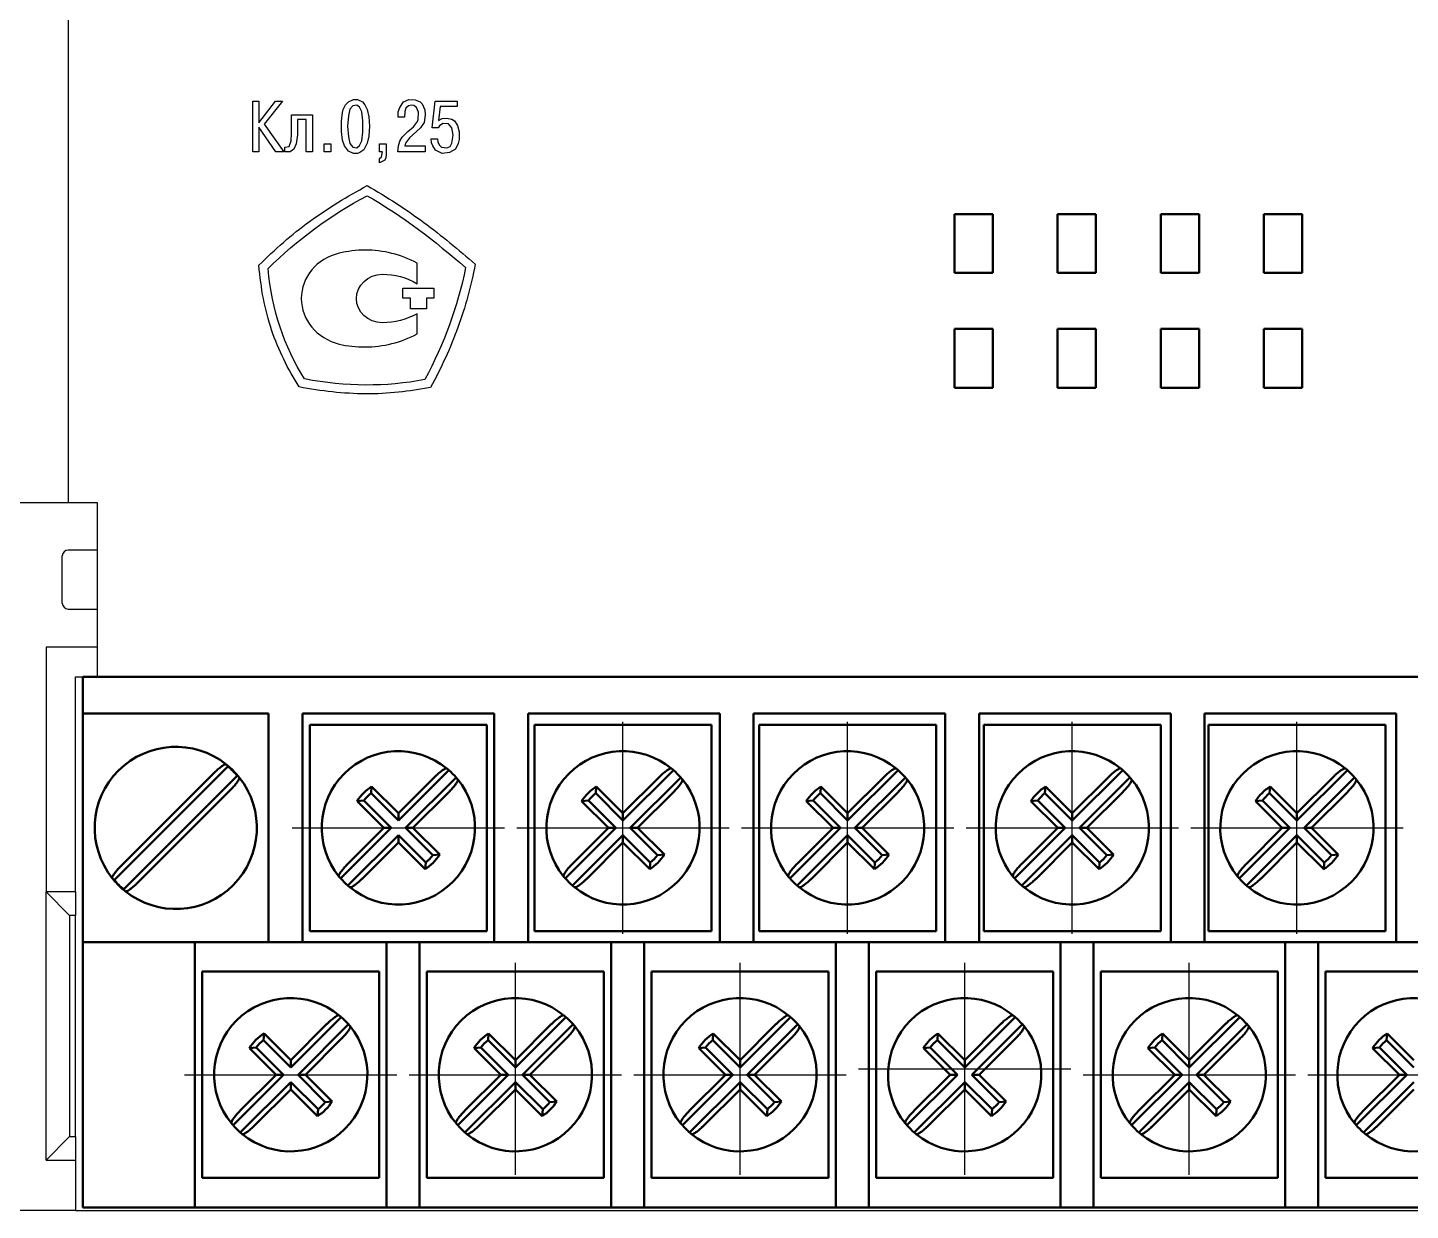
# Model space of a CAD drawing. Header units: millimetres. Extents: x 3520 to 8864, y 403 to 1747.
# Drawn here: x 5742.75 to 5789.65, y 1207 to 1247.12 of the extents above; entities that cross this region are included whole.
import ezdxf

# ---------------------------------------------------------------- set-up
doc = ezdxf.new("R2010")
doc.units = ezdxf.units.MM
doc.linetypes.add('CENTER', pattern=[10.16, 6.35, -1.27, 1.27, -1.27])
doc.layers.add('main', color=5, linetype='Continuous', lineweight=50)
doc.layers.add('ОСЕВЫЕ', color=1, linetype='CENTER', lineweight=25)
doc.layers.add('text', color=250, linetype='Continuous')

msp = doc.modelspace()

# ---------------------------------------------------------------- linework, layer by layer
at = {"layer": 'main', "color": 0, "lineweight": 25}
for p, q in [((5744.124, 1277), (5744.124, 1231)), ((5744.124, 1231), (5741.124, 1231)), ((5745.124, 1231), (5744.124, 1231)), ((5745.124, 1225.1), (5745.124, 1231)), ((5745.124, 1229.4), (5744.124, 1229.4)), ((5743.924, 1227.6), (5743.924, 1229.2)), ((5744.124, 1227.4), (5745.124, 1227.4)), ((5745.124, 1226.1), (5743.374, 1226.1)), ((5743.374, 1226.1), (5743.374, 1217.8)), ((5744.374, 1217.8), (5744.374, 1225.1)), ((5744.374, 1225.1), (5745.124, 1225.1)), ((5744.174, 1217), (5743.374, 1217.8)), ((5744.374, 1217.8), (5743.374, 1217.8)), ((5743.374, 1208.7), (5743.374, 1217.8)), ((5744.374, 1217.8), (5744.374, 1217)), ((5744.374, 1217), (5744.174, 1217)), ((5744.174, 1217), (5744.174, 1209.5)), ((5744.374, 1209.5), (5744.374, 1217)), ((5744.174, 1209.5), (5743.374, 1208.7)), ((5744.174, 1209.5), (5744.374, 1209.5)), ((5744.374, 1209.5), (5744.374, 1208.7)), ((5743.374, 1208.7), (5744.374, 1208.7)), ((5744.374, 1208.7), (5744.374, 1207)), ((5744.374, 1207), (5741.124, 1207)), ((5744.374, 1207), (5800.874, 1207))]:
    msp.add_line(p, q, dxfattribs=at)
at = {"layer": 'main', "color": 0}
for p, q in [((5774.184, 1240.8), (5774.184, 1238.8)), ((5775.484, 1240.8), (5774.184, 1240.8)), ((5775.484, 1238.8), (5775.484, 1240.8)), ((5778.984, 1240.8), (5777.684, 1240.8)), ((5777.684, 1240.8), (5777.684, 1238.8)), ((5778.984, 1238.8), (5778.984, 1240.8)), ((5782.484, 1240.8), (5781.184, 1240.8)), ((5781.184, 1240.8), (5781.184, 1238.8)), ((5782.484, 1238.8), (5782.484, 1240.8)), ((5785.984, 1240.8), (5784.684, 1240.8)), ((5784.684, 1240.8), (5784.684, 1238.8)), ((5785.984, 1238.8), (5785.984, 1240.8)), ((5774.184, 1238.8), (5775.484, 1238.8)), ((5777.684, 1238.8), (5778.984, 1238.8)), ((5781.184, 1238.8), (5782.484, 1238.8)), ((5784.684, 1238.8), (5785.984, 1238.8)), ((5775.484, 1236.9), (5774.184, 1236.9)), ((5774.184, 1236.9), (5774.184, 1234.9)), ((5775.484, 1234.9), (5775.484, 1236.9)), ((5778.984, 1236.9), (5777.684, 1236.9)), ((5777.684, 1236.9), (5777.684, 1234.9)), ((5778.984, 1234.9), (5778.984, 1236.9)), ((5782.484, 1236.9), (5781.184, 1236.9)), ((5781.184, 1236.9), (5781.184, 1234.9)), ((5782.484, 1234.9), (5782.484, 1236.9)), ((5785.984, 1236.9), (5784.684, 1236.9)), ((5784.684, 1236.9), (5784.684, 1234.9)), ((5785.984, 1234.9), (5785.984, 1236.9)), ((5774.184, 1234.9), (5775.484, 1234.9)), ((5777.684, 1234.9), (5778.984, 1234.9)), ((5781.184, 1234.9), (5782.484, 1234.9)), ((5784.684, 1234.9), (5785.984, 1234.9)), ((5800.624, 1225.1), (5744.624, 1225.1)), ((5744.624, 1225.1), (5744.624, 1223.85)), ((5750.924, 1223.85), (5744.624, 1223.85)), ((5744.624, 1216.1), (5744.624, 1223.85)), ((5750.924, 1217.1), (5750.924, 1223.85)), ((5752.074, 1223.85), (5752.074, 1217.1)), ((5758.574, 1223.85), (5752.074, 1223.85)), ((5758.574, 1217.1), (5758.574, 1223.85)), ((5766.224, 1223.85), (5759.724, 1223.85)), ((5759.724, 1223.85), (5759.724, 1217.1)), ((5766.224, 1217.1), (5766.224, 1223.85)), ((5767.374, 1223.85), (5767.374, 1217.1)), ((5773.874, 1223.85), (5767.374, 1223.85)), ((5773.874, 1217.1), (5773.874, 1223.85)), ((5781.524, 1223.85), (5775.024, 1223.85)), ((5775.024, 1223.85), (5775.024, 1217.1)), ((5781.524, 1217.1), (5781.524, 1223.85)), ((5782.674, 1223.85), (5782.674, 1217.1)), ((5789.174, 1223.85), (5782.674, 1223.85)), ((5789.174, 1217.1), (5789.174, 1223.85)), ((5752.324, 1223.475), (5752.324, 1216.475)), ((5758.324, 1223.475), (5752.324, 1223.475)), ((5758.324, 1216.475), (5758.324, 1223.475)), ((5765.944, 1223.475), (5759.944, 1223.475)), ((5759.944, 1223.475), (5759.944, 1216.475)), ((5765.944, 1216.475), (5765.944, 1223.475)), ((5773.564, 1223.475), (5767.564, 1223.475)), ((5767.564, 1223.475), (5767.564, 1216.475)), ((5773.564, 1216.475), (5773.564, 1223.475)), ((5775.184, 1223.475), (5775.184, 1216.475)), ((5781.184, 1223.475), (5775.184, 1223.475)), ((5781.184, 1216.475), (5781.184, 1223.475)), ((5782.804, 1223.475), (5782.804, 1216.475)), ((5788.804, 1223.475), (5782.804, 1223.475)), ((5788.804, 1216.475), (5788.804, 1223.475)), ((5749.544, 1222.061), (5745.688, 1218.205)), ((5749.057, 1221.823), (5745.926, 1218.692)), ((5749.544, 1222.061), (5749.543, 1222.081)), ((5757.036, 1221.932), (5755.324, 1220.221)), ((5764.656, 1221.932), (5762.944, 1220.221)), ((5772.276, 1221.932), (5770.564, 1220.221)), ((5779.896, 1221.932), (5778.184, 1220.221)), ((5787.516, 1221.932), (5785.804, 1220.221)), ((5746.005, 1217.889), (5749.861, 1221.745)), ((5749.861, 1221.745), (5749.88, 1221.744)), ((5754.398, 1221.147), (5754.417, 1221.377)), ((5755.324, 1220.47), (5754.417, 1221.377)), ((5756.541, 1221.687), (5755.324, 1220.47)), ((5755.57, 1219.975), (5757.282, 1221.687)), ((5762.018, 1221.147), (5762.037, 1221.377)), ((5762.944, 1220.47), (5762.037, 1221.377)), ((5764.161, 1221.687), (5762.944, 1220.47)), ((5763.19, 1219.975), (5764.902, 1221.687)), ((5769.638, 1221.147), (5769.657, 1221.377)), ((5770.564, 1220.47), (5769.657, 1221.377)), ((5771.781, 1221.687), (5770.564, 1220.47)), ((5770.81, 1219.975), (5772.522, 1221.687)), ((5777.258, 1221.147), (5777.277, 1221.377)), ((5778.184, 1220.47), (5777.277, 1221.377)), ((5779.401, 1221.687), (5778.184, 1220.47)), ((5778.43, 1219.975), (5780.142, 1221.687)), ((5784.878, 1221.147), (5784.897, 1221.377)), ((5785.804, 1220.47), (5784.897, 1221.377)), ((5787.021, 1221.687), (5785.804, 1220.47)), ((5786.05, 1219.975), (5787.762, 1221.687)), ((5746.492, 1218.127), (5749.623, 1221.258)), ((5754.153, 1220.901), (5753.922, 1220.882)), ((5753.922, 1220.882), (5754.829, 1219.975)), ((5754.153, 1220.901), (5755.079, 1219.975)), ((5755.324, 1220.221), (5754.398, 1221.147)), ((5755.819, 1219.975), (5757.036, 1221.192)), ((5761.773, 1220.901), (5761.542, 1220.882)), ((5761.542, 1220.882), (5762.449, 1219.975)), ((5761.773, 1220.901), (5762.699, 1219.975)), ((5762.944, 1220.221), (5762.018, 1221.147)), ((5763.439, 1219.975), (5764.656, 1221.192)), ((5769.393, 1220.901), (5769.162, 1220.882)), ((5769.162, 1220.882), (5770.069, 1219.975)), ((5769.393, 1220.901), (5770.319, 1219.975)), ((5770.564, 1220.221), (5769.638, 1221.147)), ((5771.059, 1219.975), (5772.276, 1221.192)), ((5777.013, 1220.901), (5776.782, 1220.882)), ((5776.782, 1220.882), (5777.689, 1219.975)), ((5777.013, 1220.901), (5777.939, 1219.975)), ((5778.184, 1220.221), (5777.258, 1221.147)), ((5778.679, 1219.975), (5779.896, 1221.192)), ((5784.633, 1220.901), (5784.402, 1220.882)), ((5784.402, 1220.882), (5785.309, 1219.975)), ((5784.633, 1220.901), (5785.559, 1219.975)), ((5785.804, 1220.221), (5784.878, 1221.147)), ((5786.299, 1219.975), (5787.516, 1221.192)), ((5755.324, 1220.221), (5755.324, 1220.47)), ((5762.944, 1220.221), (5762.944, 1220.47)), ((5770.564, 1220.221), (5770.564, 1220.47)), ((5778.184, 1220.221), (5778.184, 1220.47)), ((5785.804, 1220.221), (5785.804, 1220.47)), ((5755.079, 1219.975), (5753.367, 1218.263)), ((5754.829, 1219.975), (5753.613, 1218.758)), ((5755.079, 1219.975), (5754.829, 1219.975)), ((5755.57, 1219.975), (5755.819, 1219.975)), ((5756.496, 1219.049), (5755.57, 1219.975)), ((5756.727, 1219.068), (5755.819, 1219.975)), ((5762.699, 1219.975), (5760.987, 1218.263)), ((5762.449, 1219.975), (5761.233, 1218.758)), ((5762.699, 1219.975), (5762.449, 1219.975)), ((5763.19, 1219.975), (5763.439, 1219.975)), ((5764.116, 1219.049), (5763.19, 1219.975)), ((5764.347, 1219.068), (5763.439, 1219.975)), ((5770.319, 1219.975), (5768.607, 1218.263)), ((5770.069, 1219.975), (5768.853, 1218.758)), ((5770.319, 1219.975), (5770.069, 1219.975)), ((5770.81, 1219.975), (5771.059, 1219.975)), ((5771.736, 1219.049), (5770.81, 1219.975)), ((5771.967, 1219.068), (5771.059, 1219.975)), ((5777.939, 1219.975), (5776.227, 1218.263)), ((5777.689, 1219.975), (5776.473, 1218.758)), ((5777.939, 1219.975), (5777.689, 1219.975)), ((5778.43, 1219.975), (5778.679, 1219.975)), ((5779.356, 1219.049), (5778.43, 1219.975)), ((5779.587, 1219.068), (5778.679, 1219.975)), ((5785.559, 1219.975), (5783.847, 1218.263)), ((5785.309, 1219.975), (5784.093, 1218.758)), ((5785.559, 1219.975), (5785.309, 1219.975)), ((5786.05, 1219.975), (5786.299, 1219.975)), ((5786.976, 1219.049), (5786.05, 1219.975)), ((5787.207, 1219.068), (5786.299, 1219.975)), ((5753.613, 1218.018), (5755.324, 1219.729)), ((5754.108, 1218.263), (5755.324, 1219.48)), ((5755.324, 1219.729), (5755.324, 1219.48)), ((5755.324, 1219.729), (5756.251, 1218.803)), ((5755.324, 1219.48), (5756.232, 1218.573)), ((5761.233, 1218.018), (5762.944, 1219.729)), ((5761.728, 1218.263), (5762.944, 1219.48)), ((5762.944, 1219.729), (5762.944, 1219.48)), ((5762.944, 1219.729), (5763.871, 1218.803)), ((5762.944, 1219.48), (5763.852, 1218.573)), ((5768.853, 1218.018), (5770.564, 1219.729)), ((5769.348, 1218.263), (5770.564, 1219.48)), ((5770.564, 1219.729), (5770.564, 1219.48)), ((5770.564, 1219.729), (5771.491, 1218.803)), ((5770.564, 1219.48), (5771.472, 1218.573)), ((5776.473, 1218.018), (5778.184, 1219.729)), ((5776.968, 1218.263), (5778.184, 1219.48)), ((5778.184, 1219.729), (5778.184, 1219.48)), ((5778.184, 1219.729), (5779.111, 1218.803)), ((5778.184, 1219.48), (5779.092, 1218.573)), ((5784.093, 1218.018), (5785.804, 1219.729)), ((5784.588, 1218.263), (5785.804, 1219.48)), ((5785.804, 1219.729), (5785.804, 1219.48)), ((5785.804, 1219.729), (5786.731, 1218.803)), ((5785.804, 1219.48), (5786.712, 1218.573)), ((5756.496, 1219.049), (5756.727, 1219.068)), ((5764.116, 1219.049), (5764.347, 1219.068)), ((5771.736, 1219.049), (5771.967, 1219.068)), ((5779.356, 1219.049), (5779.587, 1219.068)), ((5786.976, 1219.049), (5787.207, 1219.068)), ((5756.251, 1218.803), (5756.232, 1218.573)), ((5763.871, 1218.803), (5763.852, 1218.573)), ((5771.491, 1218.803), (5771.472, 1218.573)), ((5779.111, 1218.803), (5779.092, 1218.573)), ((5786.731, 1218.803), (5786.712, 1218.573)), ((5745.688, 1218.205), (5745.669, 1218.206)), ((5746.005, 1217.889), (5746.006, 1217.869)), ((5750.924, 1216.1), (5750.924, 1217.1)), ((5752.074, 1217.1), (5752.074, 1216.1)), ((5758.574, 1216.1), (5758.574, 1217.1)), ((5759.724, 1217.1), (5759.724, 1216.1)), ((5766.224, 1216.1), (5766.224, 1217.1)), ((5767.374, 1217.1), (5767.374, 1216.1)), ((5773.874, 1216.1), (5773.874, 1217.1)), ((5775.024, 1217.1), (5775.024, 1216.1)), ((5781.524, 1216.1), (5781.524, 1217.1)), ((5782.674, 1217.1), (5782.674, 1216.1)), ((5789.174, 1216.1), (5789.174, 1217.1)), ((5752.324, 1216.475), (5758.324, 1216.475)), ((5759.944, 1216.475), (5765.944, 1216.475)), ((5767.564, 1216.475), (5773.564, 1216.475)), ((5775.184, 1216.475), (5781.184, 1216.475)), ((5782.804, 1216.475), (5788.804, 1216.475)), ((5744.624, 1216.1), (5750.924, 1216.1)), ((5744.624, 1216.1), (5744.624, 1208.1)), ((5748.424, 1216.1), (5748.424, 1208.1)), ((5752.074, 1216.1), (5750.924, 1216.1)), ((5752.074, 1216.1), (5758.574, 1216.1)), ((5754.924, 1208.1), (5754.924, 1216.1)), ((5756.044, 1216.1), (5756.044, 1208.1)), ((5759.724, 1216.1), (5758.574, 1216.1)), ((5759.724, 1216.1), (5766.224, 1216.1)), ((5762.544, 1208.1), (5762.544, 1216.1)), ((5763.664, 1216.1), (5763.664, 1208.1)), ((5767.374, 1216.1), (5766.224, 1216.1)), ((5767.374, 1216.1), (5773.874, 1216.1)), ((5770.164, 1208.1), (5770.164, 1216.1)), ((5771.284, 1216.1), (5771.284, 1208.1)), ((5775.024, 1216.1), (5773.874, 1216.1)), ((5775.024, 1216.1), (5781.524, 1216.1)), ((5777.784, 1208.1), (5777.784, 1216.1)), ((5778.904, 1216.1), (5778.904, 1208.1)), ((5782.674, 1216.1), (5781.524, 1216.1)), ((5782.674, 1216.1), (5789.174, 1216.1)), ((5785.404, 1208.1), (5785.404, 1216.1)), ((5786.524, 1216.1), (5786.524, 1208.1)), ((5790.324, 1216.1), (5789.174, 1216.1)), ((5754.674, 1215.1), (5748.674, 1215.1)), ((5748.674, 1215.1), (5748.674, 1208.1)), ((5754.674, 1208.1), (5754.674, 1215.1)), ((5762.294, 1215.1), (5756.294, 1215.1)), ((5756.294, 1215.1), (5756.294, 1208.1)), ((5762.294, 1208.1), (5762.294, 1215.1)), ((5763.914, 1215.1), (5763.914, 1208.1)), ((5769.914, 1215.1), (5763.914, 1215.1)), ((5769.914, 1208.1), (5769.914, 1215.1)), ((5777.534, 1215.1), (5771.534, 1215.1)), ((5771.534, 1215.1), (5771.534, 1208.1)), ((5777.534, 1208.1), (5777.534, 1215.1)), ((5785.154, 1215.1), (5779.154, 1215.1)), ((5779.154, 1215.1), (5779.154, 1208.1)), ((5785.154, 1208.1), (5785.154, 1215.1)), ((5792.774, 1215.1), (5786.774, 1215.1)), ((5786.774, 1215.1), (5786.774, 1208.1)), ((5753.386, 1213.557), (5751.674, 1211.846)), ((5761.006, 1213.557), (5759.294, 1211.846)), ((5768.626, 1213.557), (5766.914, 1211.846)), ((5776.246, 1213.557), (5774.534, 1211.846)), ((5783.866, 1213.557), (5782.154, 1211.846)), ((5750.748, 1212.772), (5750.767, 1213.002)), ((5751.674, 1212.095), (5750.767, 1213.002)), ((5752.891, 1213.312), (5751.674, 1212.095)), ((5751.92, 1211.6), (5753.632, 1213.312)), ((5758.368, 1212.772), (5758.387, 1213.002)), ((5759.294, 1212.095), (5758.387, 1213.002)), ((5760.511, 1213.312), (5759.294, 1212.095)), ((5759.54, 1211.6), (5761.252, 1213.312)), ((5765.988, 1212.772), (5766.007, 1213.002)), ((5766.914, 1212.095), (5766.007, 1213.002)), ((5768.131, 1213.312), (5766.914, 1212.095)), ((5767.16, 1211.6), (5768.872, 1213.312)), ((5773.608, 1212.772), (5773.627, 1213.002)), ((5774.534, 1212.095), (5773.627, 1213.002)), ((5775.751, 1213.312), (5774.534, 1212.095)), ((5774.78, 1211.6), (5776.492, 1213.312)), ((5781.228, 1212.772), (5781.247, 1213.002)), ((5782.154, 1212.095), (5781.247, 1213.002)), ((5783.371, 1213.312), (5782.154, 1212.095)), ((5782.4, 1211.6), (5784.112, 1213.312)), ((5788.848, 1212.772), (5788.867, 1213.002)), ((5789.774, 1212.095), (5788.867, 1213.002)), ((5750.503, 1212.526), (5750.272, 1212.507)), ((5750.272, 1212.507), (5751.179, 1211.6)), ((5750.503, 1212.526), (5751.429, 1211.6)), ((5751.674, 1211.846), (5750.748, 1212.772)), ((5752.169, 1211.6), (5753.386, 1212.817)), ((5758.123, 1212.526), (5757.892, 1212.507)), ((5757.892, 1212.507), (5758.799, 1211.6)), ((5758.123, 1212.526), (5759.049, 1211.6)), ((5759.294, 1211.846), (5758.368, 1212.772)), ((5759.789, 1211.6), (5761.006, 1212.817)), ((5765.743, 1212.526), (5765.512, 1212.507)), ((5765.512, 1212.507), (5766.419, 1211.6)), ((5765.743, 1212.526), (5766.669, 1211.6)), ((5766.914, 1211.846), (5765.988, 1212.772)), ((5767.409, 1211.6), (5768.626, 1212.817)), ((5773.363, 1212.526), (5773.132, 1212.507)), ((5773.132, 1212.507), (5774.039, 1211.6)), ((5773.363, 1212.526), (5774.289, 1211.6)), ((5774.534, 1211.846), (5773.608, 1212.772)), ((5775.029, 1211.6), (5776.246, 1212.817)), ((5780.983, 1212.526), (5780.752, 1212.507)), ((5780.752, 1212.507), (5781.659, 1211.6)), ((5780.983, 1212.526), (5781.909, 1211.6)), ((5782.154, 1211.846), (5781.228, 1212.772)), ((5782.649, 1211.6), (5783.866, 1212.817)), ((5788.603, 1212.526), (5788.372, 1212.507)), ((5788.372, 1212.507), (5789.279, 1211.6)), ((5788.603, 1212.526), (5789.529, 1211.6)), ((5789.774, 1211.846), (5788.848, 1212.772)), ((5751.674, 1211.846), (5751.674, 1212.095)), ((5759.294, 1211.846), (5759.294, 1212.095)), ((5766.914, 1211.846), (5766.914, 1212.095)), ((5774.534, 1211.846), (5774.534, 1212.095)), ((5782.154, 1211.846), (5782.154, 1212.095)), ((5751.429, 1211.6), (5749.717, 1209.888)), ((5751.179, 1211.6), (5749.963, 1210.383)), ((5751.429, 1211.6), (5751.179, 1211.6)), ((5751.92, 1211.6), (5752.169, 1211.6)), ((5752.846, 1210.674), (5751.92, 1211.6)), ((5753.077, 1210.693), (5752.169, 1211.6)), ((5759.049, 1211.6), (5757.337, 1209.888)), ((5758.799, 1211.6), (5757.583, 1210.383)), ((5759.049, 1211.6), (5758.799, 1211.6)), ((5759.54, 1211.6), (5759.789, 1211.6)), ((5760.466, 1210.674), (5759.54, 1211.6)), ((5760.697, 1210.693), (5759.789, 1211.6)), ((5766.669, 1211.6), (5764.957, 1209.888)), ((5766.419, 1211.6), (5765.203, 1210.383)), ((5766.669, 1211.6), (5766.419, 1211.6)), ((5767.16, 1211.6), (5767.409, 1211.6)), ((5768.086, 1210.674), (5767.16, 1211.6)), ((5768.317, 1210.693), (5767.409, 1211.6)), ((5774.289, 1211.6), (5772.577, 1209.888)), ((5774.039, 1211.6), (5772.823, 1210.383)), ((5774.289, 1211.6), (5774.039, 1211.6)), ((5774.78, 1211.6), (5775.029, 1211.6)), ((5775.706, 1210.674), (5774.78, 1211.6)), ((5775.937, 1210.693), (5775.029, 1211.6)), ((5781.909, 1211.6), (5780.197, 1209.888)), ((5781.659, 1211.6), (5780.443, 1210.383)), ((5781.909, 1211.6), (5781.659, 1211.6)), ((5782.4, 1211.6), (5782.649, 1211.6)), ((5783.326, 1210.674), (5782.4, 1211.6)), ((5783.557, 1210.693), (5782.649, 1211.6)), ((5789.529, 1211.6), (5787.817, 1209.888)), ((5789.279, 1211.6), (5788.063, 1210.383)), ((5789.529, 1211.6), (5789.279, 1211.6)), ((5749.963, 1209.643), (5751.674, 1211.354)), ((5750.458, 1209.888), (5751.674, 1211.105)), ((5751.674, 1211.354), (5751.674, 1211.105)), ((5751.674, 1211.354), (5752.601, 1210.428)), ((5751.674, 1211.105), (5752.582, 1210.198)), ((5757.583, 1209.643), (5759.294, 1211.354)), ((5758.078, 1209.888), (5759.294, 1211.105)), ((5759.294, 1211.354), (5759.294, 1211.105)), ((5759.294, 1211.354), (5760.221, 1210.428)), ((5759.294, 1211.105), (5760.202, 1210.198)), ((5765.203, 1209.643), (5766.914, 1211.354)), ((5765.698, 1209.888), (5766.914, 1211.105)), ((5766.914, 1211.354), (5766.914, 1211.105)), ((5766.914, 1211.354), (5767.841, 1210.428)), ((5766.914, 1211.105), (5767.822, 1210.198)), ((5772.823, 1209.643), (5774.534, 1211.354)), ((5773.318, 1209.888), (5774.534, 1211.105)), ((5774.534, 1211.354), (5774.534, 1211.105)), ((5774.534, 1211.354), (5775.461, 1210.428)), ((5774.534, 1211.105), (5775.442, 1210.198)), ((5780.443, 1209.643), (5782.154, 1211.354)), ((5780.938, 1209.888), (5782.154, 1211.105)), ((5782.154, 1211.354), (5782.154, 1211.105)), ((5782.154, 1211.354), (5783.081, 1210.428)), ((5782.154, 1211.105), (5783.062, 1210.198)), ((5788.063, 1209.643), (5789.774, 1211.354)), ((5788.558, 1209.888), (5789.774, 1211.105)), ((5752.846, 1210.674), (5753.077, 1210.693)), ((5760.466, 1210.674), (5760.697, 1210.693)), ((5768.086, 1210.674), (5768.317, 1210.693)), ((5775.706, 1210.674), (5775.937, 1210.693)), ((5783.326, 1210.674), (5783.557, 1210.693)), ((5752.601, 1210.428), (5752.582, 1210.198)), ((5760.221, 1210.428), (5760.202, 1210.198)), ((5767.841, 1210.428), (5767.822, 1210.198)), ((5775.461, 1210.428), (5775.442, 1210.198)), ((5783.081, 1210.428), (5783.062, 1210.198)), ((5744.624, 1207.1), (5744.624, 1208.1)), ((5748.424, 1208.1), (5748.424, 1207.1)), ((5748.674, 1208.1), (5754.674, 1208.1)), ((5754.924, 1207.1), (5754.924, 1208.1)), ((5756.044, 1208.1), (5756.044, 1207.1)), ((5756.294, 1208.1), (5762.294, 1208.1)), ((5762.544, 1207.1), (5762.544, 1208.1)), ((5763.664, 1208.1), (5763.664, 1207.1)), ((5763.914, 1208.1), (5769.914, 1208.1)), ((5770.164, 1207.1), (5770.164, 1208.1)), ((5771.284, 1208.1), (5771.284, 1207.1)), ((5771.534, 1208.1), (5777.534, 1208.1)), ((5777.784, 1207.1), (5777.784, 1208.1)), ((5778.904, 1208.1), (5778.904, 1207.1)), ((5779.154, 1208.1), (5785.154, 1208.1)), ((5785.404, 1207.1), (5785.404, 1208.1)), ((5786.524, 1208.1), (5786.524, 1207.1)), ((5786.774, 1208.1), (5792.774, 1208.1)), ((5748.424, 1207.1), (5744.624, 1207.1)), ((5748.424, 1207.1), (5754.924, 1207.1)), ((5756.044, 1207.1), (5754.924, 1207.1)), ((5756.044, 1207.1), (5762.544, 1207.1)), ((5763.664, 1207.1), (5762.544, 1207.1)), ((5763.664, 1207.1), (5770.164, 1207.1)), ((5771.284, 1207.1), (5770.164, 1207.1)), ((5771.284, 1207.1), (5777.784, 1207.1)), ((5778.904, 1207.1), (5777.784, 1207.1)), ((5778.904, 1207.1), (5785.404, 1207.1)), ((5786.524, 1207.1), (5785.404, 1207.1)), ((5786.524, 1207.1), (5793.024, 1207.1))]:
    msp.add_line(p, q, dxfattribs=at)
at = {"layer": 'main', "color": 0, "lineweight": 25}
for centre, start, end in [((5744.124, 1229.2), 90, 180), ((5744.124, 1227.6), 180, 270)]:
    msp.add_arc(centre, 0.2, start, end, dxfattribs=at)
at = {"layer": 'main', "color": 0}
for centre, radius, start, end in [((5747.774, 1219.975), 2.75, 51.5111, 218.4889), ((5755.324, 1219.975), 2.6, 50.7798, 219.2202), ((5762.944, 1219.975), 2.6, 50.7798, 219.2202), ((5770.564, 1219.975), 2.6, 50.7798, 219.2202), ((5778.184, 1219.975), 2.6, 50.7798, 219.2202), ((5785.804, 1219.975), 2.6, 50.7798, 219.2202), ((5747.774, 1219.975), 2.75, 49.9661, 51.5111), ((5747.774, 1219.975), 2.75, 40.0339, 49.9661), ((5747.774, 1219.975), 2.736, 40.3101, 49.6899), ((5755.324, 1219.975), 2.6, 48.8301, 50.7798), ((5755.324, 1219.975), 2.6, 41.1699, 48.8301), ((5762.944, 1219.975), 2.6, 48.8301, 50.7798), ((5762.944, 1219.975), 2.6, 41.1699, 48.8301), ((5770.564, 1219.975), 2.6, 48.8301, 50.7798), ((5770.564, 1219.975), 2.6, 41.1699, 48.8301), ((5778.184, 1219.975), 2.6, 48.8301, 50.7798), ((5778.184, 1219.975), 2.6, 41.1699, 48.8301), ((5785.804, 1219.975), 2.6, 48.8301, 50.7798), ((5785.804, 1219.975), 2.6, 41.1699, 48.8301), ((5747.774, 1219.975), 2.75, 231.5111, 38.4889), ((5747.774, 1219.975), 2.75, 38.4889, 40.0339), ((5755.324, 1219.975), 2.6, 230.7798, 39.2202), ((5755.324, 1219.975), 1.67, 122.9031, 147.0969), ((5755.324, 1219.975), 2.6, 39.2202, 41.1699), ((5762.944, 1219.975), 2.6, 230.7798, 39.2202), ((5762.944, 1219.975), 1.67, 122.9031, 147.0969), ((5762.944, 1219.975), 2.6, 39.2202, 41.1699), ((5770.564, 1219.975), 2.6, 230.7798, 39.2202), ((5770.564, 1219.975), 1.67, 122.9031, 147.0969), ((5770.564, 1219.975), 2.6, 39.2202, 41.1699), ((5778.184, 1219.975), 2.6, 230.7798, 39.2202), ((5778.184, 1219.975), 1.67, 122.9031, 147.0969), ((5778.184, 1219.975), 2.6, 39.2202, 41.1699), ((5785.804, 1219.975), 2.6, 230.7798, 39.2202), ((5785.804, 1219.975), 1.67, 122.9031, 147.0969), ((5785.804, 1219.975), 2.6, 39.2202, 41.1699), ((5755.324, 1219.975), 1.494, 128.3235, 141.6765), ((5762.944, 1219.975), 1.494, 128.3235, 141.6765), ((5770.564, 1219.975), 1.494, 128.3235, 141.6765), ((5778.184, 1219.975), 1.494, 128.3235, 141.6765), ((5785.804, 1219.975), 1.494, 128.3235, 141.6765), ((5755.324, 1219.975), 1.67, 302.9031, 327.0969), ((5755.324, 1219.975), 1.494, 308.3235, 321.6765), ((5762.944, 1219.975), 1.67, 302.9031, 327.0969), ((5762.944, 1219.975), 1.494, 308.3235, 321.6765), ((5770.564, 1219.975), 1.67, 302.9031, 327.0969), ((5770.564, 1219.975), 1.494, 308.3235, 321.6765), ((5778.184, 1219.975), 1.67, 302.9031, 327.0969), ((5778.184, 1219.975), 1.494, 308.3235, 321.6765), ((5785.804, 1219.975), 1.67, 302.9031, 327.0969), ((5785.804, 1219.975), 1.494, 308.3235, 321.6765), ((5747.774, 1219.975), 2.75, 218.4889, 220.0339), ((5747.774, 1219.975), 2.75, 220.0339, 229.9661), ((5747.774, 1219.975), 2.736, 220.3101, 229.6899), ((5755.324, 1219.975), 2.6, 219.2202, 221.1699), ((5755.324, 1219.975), 2.6, 221.1699, 228.8301), ((5762.944, 1219.975), 2.6, 219.2202, 221.1699), ((5762.944, 1219.975), 2.6, 221.1699, 228.8301), ((5770.564, 1219.975), 2.6, 219.2202, 221.1699), ((5770.564, 1219.975), 2.6, 221.1699, 228.8301), ((5778.184, 1219.975), 2.6, 219.2202, 221.1699), ((5778.184, 1219.975), 2.6, 221.1699, 228.8301), ((5785.804, 1219.975), 2.6, 219.2202, 221.1699), ((5785.804, 1219.975), 2.6, 221.1699, 228.8301), ((5747.774, 1219.975), 2.75, 229.9661, 231.5111), ((5755.324, 1219.975), 2.6, 228.8301, 230.7798), ((5762.944, 1219.975), 2.6, 228.8301, 230.7798), ((5770.564, 1219.975), 2.6, 228.8301, 230.7798), ((5778.184, 1219.975), 2.6, 228.8301, 230.7798), ((5785.804, 1219.975), 2.6, 228.8301, 230.7798), ((5751.674, 1211.6), 2.6, 50.7798, 219.2202), ((5759.294, 1211.6), 2.6, 50.7798, 219.2202), ((5766.914, 1211.6), 2.6, 50.7798, 219.2202), ((5774.534, 1211.6), 2.6, 50.7798, 219.2202), ((5782.154, 1211.6), 2.6, 50.7798, 219.2202), ((5789.774, 1211.6), 2.6, 50.7798, 219.2202), ((5751.674, 1211.6), 2.6, 48.8301, 50.7798), ((5751.674, 1211.6), 2.6, 41.1699, 48.8301), ((5759.294, 1211.6), 2.6, 48.8301, 50.7798), ((5759.294, 1211.6), 2.6, 41.1699, 48.8301), ((5766.914, 1211.6), 2.6, 48.8301, 50.7798), ((5766.914, 1211.6), 2.6, 41.1699, 48.8301), ((5774.534, 1211.6), 2.6, 48.8301, 50.7798), ((5774.534, 1211.6), 2.6, 41.1699, 48.8301), ((5782.154, 1211.6), 2.6, 48.8301, 50.7798), ((5782.154, 1211.6), 2.6, 41.1699, 48.8301), ((5751.674, 1211.6), 2.6, 230.7798, 39.2202), ((5751.674, 1211.6), 1.67, 122.9031, 147.0969), ((5751.674, 1211.6), 2.6, 39.2202, 41.1699), ((5759.294, 1211.6), 2.6, 230.7798, 39.2202), ((5759.294, 1211.6), 1.67, 122.9031, 147.0969), ((5759.294, 1211.6), 2.6, 39.2202, 41.1699), ((5766.914, 1211.6), 2.6, 230.7798, 39.2202), ((5766.914, 1211.6), 1.67, 122.9031, 147.0969), ((5766.914, 1211.6), 2.6, 39.2202, 41.1699), ((5774.534, 1211.6), 2.6, 230.7798, 39.2202), ((5774.534, 1211.6), 1.67, 122.9031, 147.0969), ((5774.534, 1211.6), 2.6, 39.2202, 41.1699), ((5782.154, 1211.6), 2.6, 230.7798, 39.2202), ((5782.154, 1211.6), 1.67, 122.9031, 147.0969), ((5782.154, 1211.6), 2.6, 39.2202, 41.1699), ((5789.774, 1211.6), 2.6, 230.7798, 39.2202), ((5789.774, 1211.6), 1.67, 122.9031, 147.0969), ((5751.674, 1211.6), 1.494, 128.3235, 141.6765), ((5759.294, 1211.6), 1.494, 128.3235, 141.6765), ((5766.914, 1211.6), 1.494, 128.3235, 141.6765), ((5774.534, 1211.6), 1.494, 128.3235, 141.6765), ((5782.154, 1211.6), 1.494, 128.3235, 141.6765), ((5789.774, 1211.6), 1.494, 128.3235, 141.6765), ((5751.674, 1211.6), 1.67, 302.9031, 327.0969), ((5751.674, 1211.6), 1.494, 308.3235, 321.6765), ((5759.294, 1211.6), 1.67, 302.9031, 327.0969), ((5759.294, 1211.6), 1.494, 308.3235, 321.6765), ((5766.914, 1211.6), 1.67, 302.9031, 327.0969), ((5766.914, 1211.6), 1.494, 308.3235, 321.6765), ((5774.534, 1211.6), 1.67, 302.9031, 327.0969), ((5774.534, 1211.6), 1.494, 308.3235, 321.6765), ((5782.154, 1211.6), 1.67, 302.9031, 327.0969), ((5782.154, 1211.6), 1.494, 308.3235, 321.6765), ((5751.674, 1211.6), 2.6, 219.2202, 221.1699), ((5751.674, 1211.6), 2.6, 221.1699, 228.8301), ((5751.674, 1211.6), 2.6, 228.8301, 230.7798), ((5759.294, 1211.6), 2.6, 219.2202, 221.1699), ((5759.294, 1211.6), 2.6, 221.1699, 228.8301), ((5759.294, 1211.6), 2.6, 228.8301, 230.7798), ((5766.914, 1211.6), 2.6, 219.2202, 221.1699), ((5766.914, 1211.6), 2.6, 221.1699, 228.8301), ((5766.914, 1211.6), 2.6, 228.8301, 230.7798), ((5774.534, 1211.6), 2.6, 219.2202, 221.1699), ((5774.534, 1211.6), 2.6, 221.1699, 228.8301), ((5774.534, 1211.6), 2.6, 228.8301, 230.7798), ((5782.154, 1211.6), 2.6, 219.2202, 221.1699), ((5782.154, 1211.6), 2.6, 221.1699, 228.8301), ((5782.154, 1211.6), 2.6, 228.8301, 230.7798), ((5789.774, 1211.6), 2.6, 219.2202, 221.1699), ((5789.774, 1211.6), 2.6, 221.1699, 228.8301), ((5789.774, 1211.6), 2.6, 228.8301, 230.7798)]:
    msp.add_arc(centre, radius, start, end, dxfattribs=at)
for points, knots in [([(5749.486, 1222.127), (5749.474, 1222.13), (5749.45, 1222.134), (5749.366, 1222.088), (5749.258, 1222.008), (5749.149, 1221.913), (5749.082, 1221.848), (5749.057, 1221.823)], [0, 0, 0, 0, 0.21613, 0.432425, 0.650692, 0.870012, 1, 1, 1, 1]), ([(5756.968, 1221.989), (5756.957, 1221.992), (5756.933, 1221.996), (5756.849, 1221.95), (5756.741, 1221.87), (5756.632, 1221.776), (5756.566, 1221.711), (5756.541, 1221.687)], [0, 0, 0, 0, 0.216319, 0.432818, 0.650934, 0.869724, 1, 1, 1, 1]), ([(5764.588, 1221.989), (5764.577, 1221.992), (5764.553, 1221.996), (5764.469, 1221.95), (5764.361, 1221.87), (5764.252, 1221.776), (5764.186, 1221.711), (5764.161, 1221.687)], [0, 0, 0, 0, 0.216573, 0.433077, 0.651194, 0.869983, 1, 1, 1, 1]), ([(5772.208, 1221.989), (5772.197, 1221.992), (5772.173, 1221.996), (5772.089, 1221.95), (5771.981, 1221.87), (5771.872, 1221.776), (5771.806, 1221.711), (5771.781, 1221.687)], [0, 0, 0, 0, 0.216573, 0.433076, 0.651194, 0.869983, 1, 1, 1, 1]), ([(5779.828, 1221.989), (5779.817, 1221.992), (5779.793, 1221.996), (5779.709, 1221.95), (5779.601, 1221.87), (5779.492, 1221.776), (5779.426, 1221.711), (5779.401, 1221.687)], [0, 0, 0, 0, 0.216574, 0.433077, 0.651195, 0.869985, 1, 1, 1, 1]), ([(5787.448, 1221.989), (5787.437, 1221.992), (5787.413, 1221.996), (5787.329, 1221.95), (5787.221, 1221.87), (5787.112, 1221.776), (5787.046, 1221.711), (5787.021, 1221.687)], [0, 0, 0, 0, 0.216574, 0.433077, 0.651195, 0.869985, 1, 1, 1, 1]), ([(5749.623, 1221.258), (5749.632, 1221.267), (5749.681, 1221.316), (5749.766, 1221.409), (5749.859, 1221.525), (5749.919, 1221.62), (5749.935, 1221.669), (5749.929, 1221.683), (5749.927, 1221.686)], [0, 0, 0, 0, 0.048599, 0.260524, 0.477084, 0.696082, 0.915044, 1, 1, 1, 1]), ([(5757.036, 1221.192), (5757.046, 1221.201), (5757.095, 1221.251), (5757.18, 1221.344), (5757.272, 1221.46), (5757.331, 1221.553), (5757.347, 1221.602), (5757.341, 1221.615), (5757.339, 1221.619)], [0, 0, 0, 0, 0.051767, 0.263367, 0.479313, 0.697685, 0.916286, 1, 1, 1, 1]), ([(5764.656, 1221.192), (5764.696, 1221.233), (5764.776, 1221.316), (5764.875, 1221.436), (5764.942, 1221.535), (5764.967, 1221.596), (5764.961, 1221.613), (5764.959, 1221.619)], [0, 0, 0, 0, 0.2160219, 0.4319454, 0.6500247, 0.868799, 1, 1, 1, 1]), ([(5772.276, 1221.192), (5772.316, 1221.233), (5772.396, 1221.316), (5772.495, 1221.436), (5772.562, 1221.535), (5772.587, 1221.596), (5772.581, 1221.613), (5772.579, 1221.619)], [0, 0, 0, 0, 0.216021, 0.431946, 0.650024, 0.868799, 1, 1, 1, 1]), ([(5779.896, 1221.192), (5779.936, 1221.233), (5780.016, 1221.316), (5780.115, 1221.436), (5780.182, 1221.535), (5780.207, 1221.596), (5780.201, 1221.613), (5780.199, 1221.619)], [0, 0, 0, 0, 0.216019, 0.431945, 0.650024, 0.868799, 1, 1, 1, 1]), ([(5787.516, 1221.192), (5787.556, 1221.233), (5787.636, 1221.316), (5787.735, 1221.436), (5787.802, 1221.535), (5787.827, 1221.596), (5787.821, 1221.613), (5787.819, 1221.619)], [0, 0, 0, 0, 0.216019, 0.431944, 0.650023, 0.868799, 1, 1, 1, 1]), ([(5745.926, 1218.692), (5745.917, 1218.683), (5745.868, 1218.634), (5745.783, 1218.541), (5745.69, 1218.425), (5745.63, 1218.33), (5745.614, 1218.281), (5745.62, 1218.267), (5745.622, 1218.263)], [0, 0, 0, 0, 0.0486, 0.260525, 0.477084, 0.696081, 0.915044, 1, 1, 1, 1]), ([(5753.613, 1218.758), (5753.603, 1218.749), (5753.554, 1218.699), (5753.469, 1218.605), (5753.377, 1218.49), (5753.318, 1218.397), (5753.302, 1218.348), (5753.308, 1218.335), (5753.31, 1218.331)], [0, 0, 0, 0, 0.051767, 0.263368, 0.479313, 0.697685, 0.916286, 1, 1, 1, 1]), ([(5761.233, 1218.758), (5761.193, 1218.717), (5761.112, 1218.634), (5761.014, 1218.514), (5760.947, 1218.415), (5760.922, 1218.354), (5760.928, 1218.337), (5760.93, 1218.331)], [0, 0, 0, 0, 0.216021, 0.431945, 0.650024, 0.868799, 1, 1, 1, 1]), ([(5768.853, 1218.758), (5768.813, 1218.717), (5768.732, 1218.634), (5768.634, 1218.514), (5768.567, 1218.415), (5768.542, 1218.354), (5768.548, 1218.337), (5768.55, 1218.331)], [0, 0, 0, 0, 0.2160219, 0.4319454, 0.6500247, 0.868799, 1, 1, 1, 1]), ([(5776.473, 1218.758), (5776.433, 1218.717), (5776.352, 1218.634), (5776.254, 1218.514), (5776.187, 1218.415), (5776.162, 1218.354), (5776.168, 1218.337), (5776.17, 1218.331)], [0, 0, 0, 0, 0.216019, 0.431945, 0.650024, 0.868799, 1, 1, 1, 1]), ([(5784.093, 1218.758), (5784.053, 1218.717), (5783.972, 1218.634), (5783.874, 1218.514), (5783.807, 1218.415), (5783.782, 1218.354), (5783.788, 1218.337), (5783.79, 1218.331)], [0, 0, 0, 0, 0.216022, 0.431947, 0.650025, 0.868799, 1, 1, 1, 1]), ([(5746.063, 1217.822), (5746.075, 1217.82), (5746.099, 1217.816), (5746.183, 1217.862), (5746.291, 1217.942), (5746.4, 1218.037), (5746.467, 1218.102), (5746.492, 1218.127)], [0, 0, 0, 0, 0.21613, 0.432424, 0.650692, 0.870012, 1, 1, 1, 1]), ([(5753.68, 1217.961), (5753.692, 1217.958), (5753.716, 1217.954), (5753.8, 1218), (5753.908, 1218.08), (5754.017, 1218.174), (5754.083, 1218.239), (5754.108, 1218.263)], [0, 0, 0, 0, 0.2163182, 0.4328178, 0.6509339, 0.8697239, 1, 1, 1, 1]), ([(5761.3, 1217.961), (5761.312, 1217.958), (5761.336, 1217.954), (5761.42, 1218), (5761.528, 1218.08), (5761.637, 1218.174), (5761.703, 1218.239), (5761.728, 1218.263)], [0, 0, 0, 0, 0.216573, 0.4330757, 0.6511939, 0.8699841, 1, 1, 1, 1]), ([(5768.92, 1217.961), (5768.932, 1217.958), (5768.956, 1217.954), (5769.04, 1218), (5769.148, 1218.08), (5769.257, 1218.174), (5769.323, 1218.239), (5769.348, 1218.263)], [0, 0, 0, 0, 0.216573, 0.433077, 0.651194, 0.869984, 1, 1, 1, 1]), ([(5776.54, 1217.961), (5776.552, 1217.958), (5776.576, 1217.954), (5776.66, 1218), (5776.768, 1218.08), (5776.877, 1218.174), (5776.943, 1218.239), (5776.968, 1218.263)], [0, 0, 0, 0, 0.216574, 0.433077, 0.651195, 0.869986, 1, 1, 1, 1]), ([(5784.16, 1217.961), (5784.172, 1217.958), (5784.196, 1217.954), (5784.28, 1218), (5784.388, 1218.08), (5784.497, 1218.174), (5784.563, 1218.239), (5784.588, 1218.263)], [0, 0, 0, 0, 0.216574, 0.433077, 0.651195, 0.869986, 1, 1, 1, 1]), ([(5753.318, 1213.614), (5753.307, 1213.617), (5753.283, 1213.621), (5753.199, 1213.575), (5753.091, 1213.495), (5752.982, 1213.401), (5752.916, 1213.336), (5752.891, 1213.312)], [0, 0, 0, 0, 0.2163183, 0.4328178, 0.6509341, 0.8697238, 1, 1, 1, 1]), ([(5760.938, 1213.614), (5760.927, 1213.617), (5760.903, 1213.621), (5760.819, 1213.575), (5760.711, 1213.495), (5760.602, 1213.401), (5760.536, 1213.336), (5760.511, 1213.312)], [0, 0, 0, 0, 0.216573, 0.433075, 0.651194, 0.869984, 1, 1, 1, 1]), ([(5768.558, 1213.614), (5768.547, 1213.617), (5768.523, 1213.621), (5768.439, 1213.575), (5768.331, 1213.495), (5768.222, 1213.401), (5768.156, 1213.336), (5768.131, 1213.312)], [0, 0, 0, 0, 0.216573, 0.433075, 0.651194, 0.869984, 1, 1, 1, 1]), ([(5776.178, 1213.614), (5776.167, 1213.617), (5776.143, 1213.621), (5776.059, 1213.575), (5775.951, 1213.495), (5775.842, 1213.401), (5775.776, 1213.336), (5775.751, 1213.312)], [0, 0, 0, 0, 0.216572, 0.433074, 0.651192, 0.869982, 1, 1, 1, 1]), ([(5783.798, 1213.614), (5783.787, 1213.617), (5783.763, 1213.621), (5783.679, 1213.575), (5783.571, 1213.495), (5783.462, 1213.401), (5783.396, 1213.336), (5783.371, 1213.312)], [0, 0, 0, 0, 0.2165737, 0.4330765, 0.6511949, 0.8699854, 1, 1, 1, 1]), ([(5753.386, 1212.817), (5753.396, 1212.826), (5753.445, 1212.876), (5753.53, 1212.969), (5753.622, 1213.085), (5753.681, 1213.178), (5753.697, 1213.227), (5753.691, 1213.24), (5753.689, 1213.244)], [0, 0, 0, 0, 0.051767, 0.263368, 0.479313, 0.697685, 0.916286, 1, 1, 1, 1]), ([(5761.006, 1212.817), (5761.046, 1212.858), (5761.126, 1212.941), (5761.225, 1213.061), (5761.292, 1213.16), (5761.317, 1213.221), (5761.311, 1213.238), (5761.309, 1213.244)], [0, 0, 0, 0, 0.216022, 0.431945, 0.650024, 0.868798, 1, 1, 1, 1]), ([(5768.626, 1212.817), (5768.666, 1212.858), (5768.746, 1212.941), (5768.845, 1213.061), (5768.912, 1213.16), (5768.937, 1213.221), (5768.931, 1213.238), (5768.929, 1213.244)], [0, 0, 0, 0, 0.216021, 0.431945, 0.650024, 0.868798, 1, 1, 1, 1]), ([(5776.246, 1212.817), (5776.286, 1212.858), (5776.366, 1212.941), (5776.465, 1213.061), (5776.532, 1213.16), (5776.557, 1213.221), (5776.551, 1213.238), (5776.549, 1213.244)], [0, 0, 0, 0, 0.216022, 0.431944, 0.650024, 0.868798, 1, 1, 1, 1]), ([(5783.866, 1212.817), (5783.906, 1212.858), (5783.986, 1212.941), (5784.085, 1213.061), (5784.152, 1213.16), (5784.177, 1213.221), (5784.171, 1213.238), (5784.169, 1213.244)], [0, 0, 0, 0, 0.216022, 0.431946, 0.650024, 0.868798, 1, 1, 1, 1]), ([(5749.963, 1210.383), (5749.953, 1210.374), (5749.904, 1210.324), (5749.819, 1210.23), (5749.727, 1210.115), (5749.668, 1210.022), (5749.652, 1209.973), (5749.658, 1209.96), (5749.66, 1209.956)], [0, 0, 0, 0, 0.051766, 0.263367, 0.479313, 0.697685, 0.916286, 1, 1, 1, 1]), ([(5757.583, 1210.383), (5757.543, 1210.342), (5757.462, 1210.259), (5757.364, 1210.139), (5757.297, 1210.04), (5757.272, 1209.979), (5757.278, 1209.962), (5757.28, 1209.956)], [0, 0, 0, 0, 0.216021, 0.431944, 0.650024, 0.868798, 1, 1, 1, 1]), ([(5765.203, 1210.383), (5765.163, 1210.342), (5765.082, 1210.259), (5764.984, 1210.139), (5764.917, 1210.04), (5764.892, 1209.979), (5764.898, 1209.962), (5764.9, 1209.956)], [0, 0, 0, 0, 0.216022, 0.431945, 0.650024, 0.868798, 1, 1, 1, 1]), ([(5772.823, 1210.383), (5772.783, 1210.342), (5772.702, 1210.259), (5772.604, 1210.139), (5772.537, 1210.04), (5772.512, 1209.979), (5772.518, 1209.962), (5772.52, 1209.956)], [0, 0, 0, 0, 0.216022, 0.4319441, 0.6500244, 0.8687978, 1, 1, 1, 1]), ([(5780.443, 1210.383), (5780.403, 1210.342), (5780.322, 1210.259), (5780.224, 1210.139), (5780.157, 1210.04), (5780.132, 1209.979), (5780.138, 1209.962), (5780.14, 1209.956)], [0, 0, 0, 0, 0.216019, 0.431944, 0.650023, 0.868798, 1, 1, 1, 1]), ([(5788.063, 1210.383), (5788.023, 1210.342), (5787.942, 1210.259), (5787.844, 1210.139), (5787.777, 1210.04), (5787.752, 1209.979), (5787.758, 1209.962), (5787.76, 1209.956)], [0, 0, 0, 0, 0.216019, 0.431945, 0.650024, 0.868798, 1, 1, 1, 1]), ([(5750.03, 1209.586), (5750.042, 1209.583), (5750.066, 1209.579), (5750.15, 1209.625), (5750.258, 1209.705), (5750.367, 1209.799), (5750.433, 1209.864), (5750.458, 1209.888)], [0, 0, 0, 0, 0.216319, 0.432818, 0.650934, 0.869724, 1, 1, 1, 1]), ([(5757.65, 1209.586), (5757.662, 1209.583), (5757.686, 1209.579), (5757.77, 1209.625), (5757.878, 1209.705), (5757.987, 1209.799), (5758.053, 1209.864), (5758.078, 1209.888)], [0, 0, 0, 0, 0.216573, 0.433076, 0.651194, 0.869984, 1, 1, 1, 1]), ([(5765.27, 1209.586), (5765.282, 1209.583), (5765.306, 1209.579), (5765.39, 1209.625), (5765.498, 1209.705), (5765.607, 1209.799), (5765.673, 1209.864), (5765.698, 1209.888)], [0, 0, 0, 0, 0.216573, 0.433077, 0.651193, 0.869984, 1, 1, 1, 1]), ([(5772.89, 1209.586), (5772.902, 1209.583), (5772.926, 1209.579), (5773.01, 1209.625), (5773.118, 1209.705), (5773.227, 1209.799), (5773.293, 1209.864), (5773.318, 1209.888)], [0, 0, 0, 0, 0.216572, 0.433077, 0.651192, 0.869982, 1, 1, 1, 1]), ([(5780.51, 1209.586), (5780.522, 1209.583), (5780.546, 1209.579), (5780.63, 1209.625), (5780.738, 1209.705), (5780.847, 1209.799), (5780.913, 1209.864), (5780.938, 1209.888)], [0, 0, 0, 0, 0.216574, 0.433077, 0.651195, 0.869986, 1, 1, 1, 1]), ([(5788.13, 1209.586), (5788.142, 1209.583), (5788.166, 1209.579), (5788.25, 1209.625), (5788.358, 1209.705), (5788.467, 1209.799), (5788.533, 1209.864), (5788.558, 1209.888)], [0, 0, 0, 0, 0.216574, 0.433077, 0.651195, 0.869986, 1, 1, 1, 1])]:
    msp.add_open_spline(points, degree=3, knots=knots, dxfattribs=at)
at = {"layer": 'text', "color": 0}
for p, q in [((5750.383, 1242.909), (5750.383, 1244.629)), ((5750.383, 1244.629), (5750.596, 1244.629)), ((5750.596, 1244.629), (5750.596, 1243.895)), ((5750.596, 1243.895), (5751.156, 1244.629)), ((5751.396, 1244.629), (5750.77, 1243.842)), ((5751.156, 1244.629), (5751.396, 1244.629)), ((5753.43, 1244.242), (5753.456, 1244.349)), ((5753.456, 1244.349), (5753.536, 1244.509)), ((5753.536, 1244.509), (5753.63, 1244.602)), ((5753.63, 1244.602), (5753.803, 1244.682)), ((5753.683, 1244.362), (5753.63, 1244.135)), ((5753.776, 1244.469), (5753.683, 1244.362)), ((5753.91, 1244.495), (5753.776, 1244.469)), ((5753.803, 1244.682), (5753.936, 1244.682)), ((5754.003, 1244.429), (5753.91, 1244.495)), ((5753.936, 1244.682), (5754.11, 1244.602)), ((5754.083, 1244.269), (5754.003, 1244.429)), ((5754.11, 1244.602), (5754.19, 1244.509)), ((5754.19, 1244.509), (5754.27, 1244.349)), ((5754.27, 1244.349), (5754.323, 1244.095)), ((5755.316, 1244.269), (5755.37, 1244.415)), ((5755.37, 1244.415), (5755.503, 1244.602)), ((5755.503, 1244.602), (5755.676, 1244.682)), ((5755.583, 1244.389), (5755.543, 1244.282)), ((5755.663, 1244.469), (5755.583, 1244.389)), ((5755.77, 1244.495), (5755.663, 1244.469)), ((5755.676, 1244.682), (5755.89, 1244.669)), ((5755.85, 1244.482), (5755.77, 1244.495)), ((5755.943, 1244.415), (5755.85, 1244.482)), ((5755.89, 1244.669), (5756.063, 1244.602)), ((5756.01, 1244.255), (5755.943, 1244.415)), ((5756.063, 1244.602), (5756.13, 1244.535)), ((5756.13, 1244.535), (5756.223, 1244.335)), ((5756.223, 1244.335), (5756.236, 1244.162)), ((5756.476, 1243.722), (5756.57, 1244.629)), ((5756.57, 1244.629), (5757.316, 1244.629)), ((5756.743, 1244.442), (5756.69, 1243.975)), ((5757.316, 1244.442), (5756.743, 1244.442)), ((5757.316, 1244.629), (5757.316, 1244.442)), ((5751.703, 1244.162), (5752.41, 1244.162)), ((5751.703, 1243.535), (5751.703, 1244.162)), ((5752.196, 1244.002), (5751.903, 1244.002)), ((5751.903, 1244.002), (5751.903, 1243.482)), ((5752.196, 1242.909), (5752.196, 1244.002)), ((5752.41, 1244.162), (5752.41, 1242.909)), ((5753.39, 1243.949), (5753.43, 1244.242)), ((5753.39, 1243.602), (5753.39, 1243.949)), ((5753.63, 1244.135), (5753.603, 1243.775)), ((5754.123, 1243.962), (5754.083, 1244.269)), ((5754.123, 1243.575), (5754.123, 1243.962)), ((5754.323, 1244.095), (5754.35, 1243.775)), ((5755.316, 1244.082), (5755.316, 1244.269)), ((5755.53, 1244.082), (5755.316, 1244.082)), ((5755.543, 1244.282), (5755.53, 1244.082)), ((5755.836, 1243.762), (5755.97, 1243.935)), ((5755.97, 1243.935), (5755.996, 1244.002)), ((5755.996, 1244.002), (5756.01, 1244.255)), ((5756.196, 1243.909), (5756.076, 1243.722)), ((5756.236, 1244.162), (5756.196, 1243.909)), ((5756.69, 1243.975), (5756.81, 1244.042)), ((5756.836, 1243.869), (5756.716, 1243.789)), ((5756.81, 1244.042), (5756.956, 1244.055)), ((5757.023, 1243.855), (5756.836, 1243.869)), ((5756.956, 1244.055), (5757.143, 1244.015)), ((5757.143, 1243.722), (5757.023, 1243.855)), ((5757.143, 1244.015), (5757.223, 1243.962)), ((5757.223, 1243.962), (5757.33, 1243.802)), ((5751.17, 1242.909), (5750.596, 1243.749)), ((5750.596, 1243.749), (5750.596, 1242.909)), ((5750.77, 1243.842), (5751.436, 1242.909)), ((5751.69, 1243.282), (5751.703, 1243.535)), ((5751.903, 1243.482), (5751.863, 1243.175)), ((5753.43, 1243.309), (5753.39, 1243.602)), ((5753.603, 1243.775), (5753.63, 1243.415)), ((5753.63, 1243.415), (5753.683, 1243.189)), ((5754.083, 1243.282), (5754.123, 1243.575)), ((5754.323, 1243.442), (5754.27, 1243.202)), ((5754.35, 1243.775), (5754.323, 1243.442)), ((5755.37, 1243.269), (5755.45, 1243.402)), ((5755.45, 1243.402), (5755.65, 1243.602)), ((5755.703, 1243.389), (5755.57, 1243.202)), ((5755.65, 1243.602), (5755.836, 1243.762)), ((5755.81, 1243.482), (5755.703, 1243.389)), ((5756.076, 1243.722), (5755.81, 1243.482)), ((5756.676, 1243.722), (5756.476, 1243.722)), ((5756.716, 1243.789), (5756.676, 1243.722)), ((5757.183, 1243.469), (5757.143, 1243.722)), ((5757.143, 1243.202), (5757.183, 1243.469)), ((5757.33, 1243.802), (5757.383, 1243.589)), ((5757.383, 1243.589), (5757.383, 1243.322)), ((5750.596, 1242.909), (5750.383, 1242.909)), ((5751.436, 1242.909), (5751.17, 1242.909)), ((5751.476, 1243.069), (5751.623, 1243.095)), ((5751.476, 1242.909), (5751.476, 1243.069)), ((5751.65, 1242.909), (5751.476, 1242.909)), ((5751.623, 1243.095), (5751.69, 1243.282)), ((5751.783, 1243.002), (5751.65, 1242.909)), ((5751.863, 1243.175), (5751.783, 1243.002)), ((5752.41, 1242.909), (5752.196, 1242.909)), ((5752.81, 1242.909), (5752.81, 1243.175)), ((5752.81, 1243.175), (5753.036, 1243.175)), ((5753.036, 1242.909), (5752.81, 1242.909)), ((5753.036, 1243.175), (5753.036, 1242.909)), ((5753.496, 1243.109), (5753.43, 1243.309)), ((5753.63, 1242.935), (5753.496, 1243.109)), ((5753.803, 1242.855), (5753.63, 1242.935)), ((5753.683, 1243.189), (5753.776, 1243.069)), ((5753.776, 1243.069), (5753.91, 1243.042)), ((5753.91, 1243.042), (5754.003, 1243.122)), ((5754.003, 1243.122), (5754.083, 1243.282)), ((5754.15, 1242.975), (5754.016, 1242.882)), ((5754.27, 1243.202), (5754.15, 1242.975)), ((5754.69, 1243.175), (5754.916, 1243.175)), ((5754.69, 1242.909), (5754.69, 1243.175)), ((5754.783, 1242.909), (5754.69, 1242.909)), ((5754.756, 1242.735), (5754.783, 1242.909)), ((5754.916, 1243.175), (5754.916, 1242.829)), ((5755.303, 1242.909), (5755.33, 1243.109)), ((5756.236, 1242.909), (5755.303, 1242.909)), ((5755.33, 1243.109), (5755.37, 1243.269)), ((5755.57, 1243.202), (5755.543, 1243.109)), ((5755.543, 1243.109), (5756.236, 1243.109)), ((5756.236, 1243.109), (5756.236, 1242.909)), ((5756.436, 1243.349), (5756.65, 1243.349)), ((5756.45, 1243.215), (5756.436, 1243.349)), ((5756.49, 1243.109), (5756.45, 1243.215)), ((5756.583, 1242.962), (5756.49, 1243.109)), ((5756.81, 1242.855), (5756.583, 1242.962)), ((5756.65, 1243.349), (5756.663, 1243.242)), ((5756.663, 1243.242), (5756.716, 1243.135)), ((5756.716, 1243.135), (5756.783, 1243.069)), ((5756.783, 1243.069), (5756.97, 1243.042)), ((5756.97, 1243.042), (5757.076, 1243.095)), ((5757.263, 1243.002), (5757.063, 1242.882)), ((5757.076, 1243.095), (5757.143, 1243.202)), ((5757.356, 1243.189), (5757.263, 1243.002)), ((5757.383, 1243.322), (5757.356, 1243.189)), ((5753.936, 1242.855), (5753.803, 1242.855)), ((5754.016, 1242.882), (5753.936, 1242.855)), ((5754.69, 1242.682), (5754.756, 1242.735)), ((5754.69, 1242.535), (5754.69, 1242.682)), ((5754.863, 1242.629), (5754.69, 1242.535)), ((5754.903, 1242.709), (5754.863, 1242.629)), ((5754.916, 1242.829), (5754.903, 1242.709)), ((5757.063, 1242.882), (5756.81, 1242.855)), ((5755.959, 1238.436), (5755.959, 1239.132)), ((5755.479, 1237.945), (5755.479, 1238.282)), ((5755.479, 1238.282), (5756.532, 1238.282)), ((5756.532, 1238.282), (5756.532, 1237.945)), ((5755.734, 1237.945), (5755.479, 1237.945)), ((5755.734, 1237.579), (5755.734, 1237.945)), ((5756.532, 1237.945), (5756.277, 1237.945)), ((5756.277, 1237.945), (5756.277, 1237.579)), ((5756.277, 1237.579), (5755.734, 1237.579)), ((5755.959, 1236.735), (5755.959, 1237.418))]:
    msp.add_line(p, q, dxfattribs=at)
for points in [[(5750.594, 1239.059), (5751.129, 1239.597), (5752.27, 1240.599), (5753.593, 1241.401), (5754.269, 1241.762)], [(5754.269, 1241.762), (5754.931, 1241.384), (5756.223, 1240.547), (5757.367, 1239.586), (5757.934, 1239.093)], [(5750.905, 1238.947), (5751.875, 1239.922), (5753.025, 1240.758), (5754.264, 1241.419)], [(5754.264, 1241.419), (5755.486, 1240.723), (5756.564, 1239.887), (5757.605, 1238.981)], [(5753.316, 1239.467), (5752.555, 1239.286), (5752.032, 1238.659), (5752.032, 1237.934)], [(5754.197, 1239.578), (5753.899, 1239.578), (5753.6, 1239.537), (5753.316, 1239.467)], [(5755.959, 1239.132), (5755.422, 1239.425), (5754.809, 1239.578), (5754.197, 1239.578)], [(5752.145, 1235.203), (5751.444, 1236.317), (5751.031, 1237.536), (5750.905, 1238.947)], [(5753.899, 1237.934), (5753.899, 1238.38), (5754.302, 1238.756), (5754.78, 1238.756)], [(5754.78, 1238.756), (5755.198, 1238.756), (5755.601, 1238.645), (5755.959, 1238.436)], [(5757.605, 1238.981), (5757.336, 1237.658), (5756.869, 1236.387), (5756.222, 1235.185)], [(5757.934, 1239.093), (5757.787, 1238.367), (5757.407, 1236.932), (5756.772, 1235.574), (5756.419, 1234.918)], [(5752.032, 1237.934), (5752.032, 1237.209), (5752.555, 1236.582), (5753.316, 1236.387)], [(5754.78, 1237.112), (5754.302, 1237.112), (5753.899, 1237.474), (5753.899, 1237.934)], [(5755.959, 1237.418), (5755.601, 1237.223), (5755.198, 1237.112), (5754.78, 1237.112)], [(5753.316, 1236.387), (5753.6, 1236.317), (5753.899, 1236.289), (5754.197, 1236.289)], [(5754.197, 1236.289), (5754.809, 1236.289), (5755.422, 1236.443), (5755.959, 1236.735)], [(5756.222, 1235.185), (5754.893, 1234.924), (5753.546, 1234.942), (5752.145, 1235.203)], [(5756.419, 1234.918), (5755.696, 1234.776), (5754.235, 1234.612), (5752.704, 1234.793), (5751.961, 1234.932)]]:
    msp.add_open_spline(points, degree=3, dxfattribs=at)
msp.add_open_spline([(5751.961, 1234.932), (5751.579, 1235.539), (5751.095, 1236.506), (5750.724, 1237.915), (5750.628, 1238.681), (5750.594, 1239.059)], degree=3, knots=[0.7933481, 0.7933481, 0.7933481, 0.7933481, 0.8999629, 0.9532703, 1.0065777, 1.0065777, 1.0065777, 1.0065777], dxfattribs=at)
at = {"layer": 'ОСЕВЫЕ', "color": 0, "ltscale": 5}
for p, q in [((5762.944, 1216.375), (5762.944, 1223.575)), ((5770.564, 1216.375), (5770.564, 1223.575)), ((5778.184, 1216.375), (5778.184, 1223.575)), ((5785.804, 1216.375), (5785.804, 1223.575)), ((5751.724, 1219.975), (5758.924, 1219.975)), ((5759.344, 1219.975), (5766.544, 1219.975)), ((5766.964, 1219.975), (5774.164, 1219.975)), ((5774.584, 1219.975), (5781.784, 1219.975)), ((5782.204, 1219.975), (5789.404, 1219.975)), ((5759.294, 1208.2), (5759.294, 1215.4)), ((5766.914, 1208.2), (5766.914, 1215.4)), ((5774.534, 1208.2), (5774.534, 1215.4)), ((5782.154, 1208.2), (5782.154, 1215.4)), ((5748.074, 1211.6), (5755.274, 1211.6)), ((5755.694, 1211.6), (5762.894, 1211.6)), ((5763.314, 1211.6), (5770.514, 1211.6)), ((5770.934, 1211.8), (5778.134, 1211.8)), ((5778.554, 1211.6), (5785.754, 1211.6)), ((5786.174, 1211.6), (5793.374, 1211.6))]:
    msp.add_line(p, q, dxfattribs=at)

doc.saveas('drawing.dxf')
